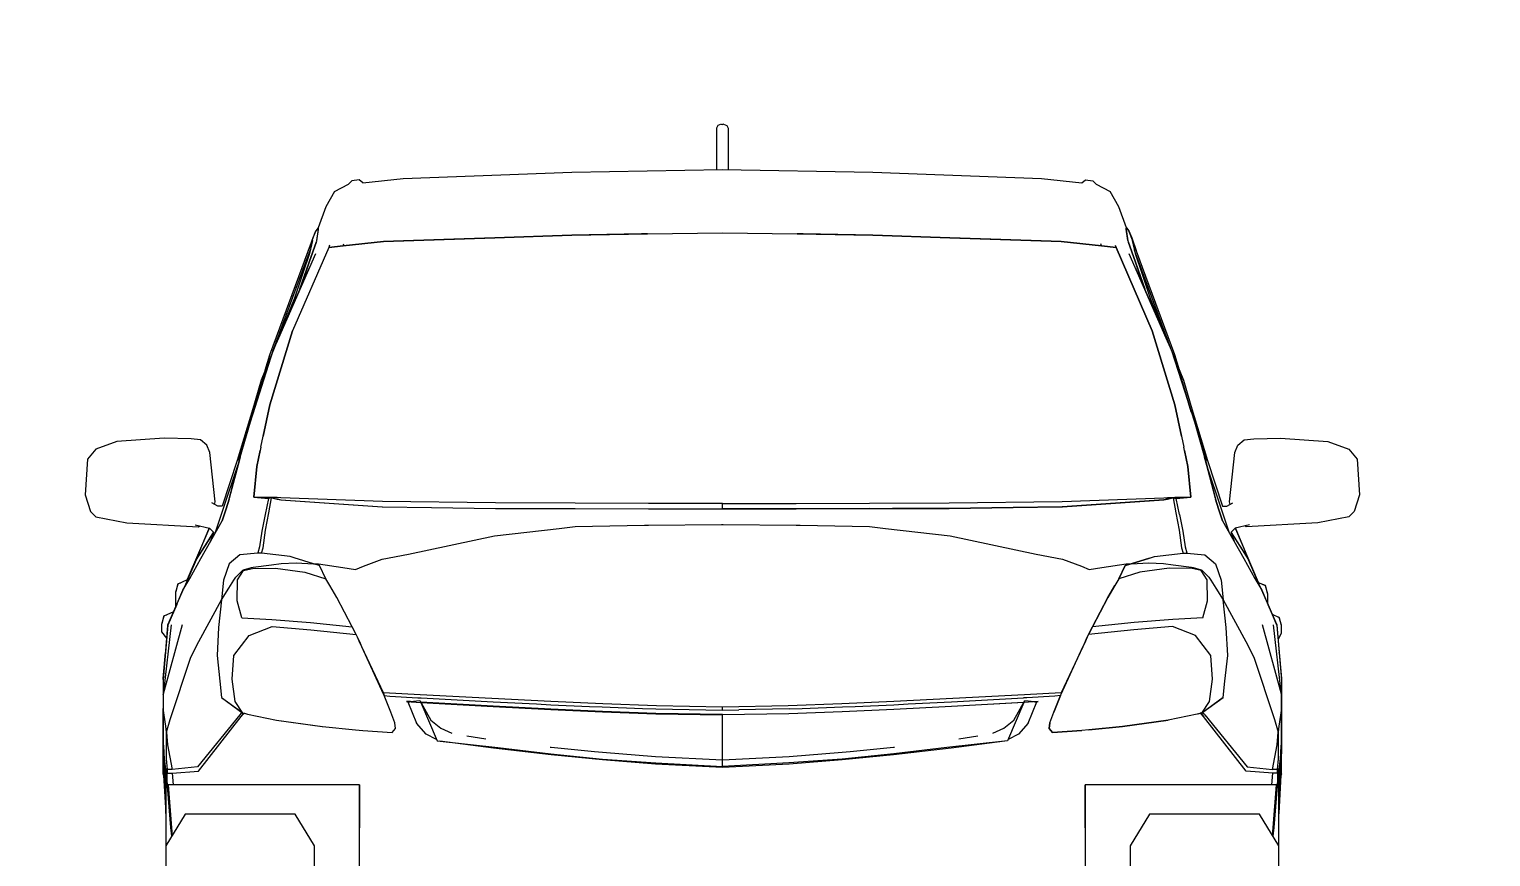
# Model space of a CAD drawing. Header units: millimetres. Extents: x 18162 to 7085488, y 72188 to 247925.
# Drawn here: x 4245025 to 4247286, y 100470 to 101750 of the extents above; entities that cross this region are included whole.
import ezdxf

# ---------------------------------------------------------------- set-up
doc = ezdxf.new("R2010")
doc.units = ezdxf.units.MM
doc.header["$MEASUREMENT"] = 0
doc.layers.add('Interior - Furniture', color=7, linetype='Continuous')
doc.styles.add('GENERATED_STYLE_3', font='', dxfattribs={"width": 0.8})
doc.styles.get('GENERATED_STYLE_3').set_extended_font_data('ISOCPEUR MON')
doc.dimstyles.new('GENERATED_STYLE__12', dxfattribs={"dimtxt": 330.000007, "dimasz": 171, "dimexe": 0.18, "dimexo": 150, "dimgap": 0, "dimtad": 1, "dimdec": 0, "dimzin": 0, "dimdsep": 46, "dimtxsty": 'GENERATED_STYLE_3', "dimblk": 'ARROWHEAD_2', "dimblk1": 'ARROWHEAD_2', "dimblk2": 'ARROWHEAD_2', "dimcen": 0.09, "dimclrd": 13, "dimclre": 13, "dimclrt": 13, "dimadec": 0, "dimazin": 0, "dimtfac": 1, "dimtdec": 4, "dimtmove": 0, "dimatfit": 3, "dimfxl": 1, "dimtolj": 1, "dimtzin": 0, "dimarcsym": 0})

# ---------------------------------------------------------------- blocks, each defined once
blk = doc.blocks.new('*D1582', base_point=(4294986.6, 104752.7))
at = {"color": 12, "linetype": 'Continuous', "lineweight": 35}
for p, q in [((4242680.2, 104817.7), (4242905.2, 104687.8)), ((4242680.2, 100067.7), (4242905.2, 99937.8))]:
    blk.add_line(p, q, dxfattribs=at)
at = {"color": 13, "linetype": 'Continuous', "lineweight": 13}
for p, q in [((4244092.8, 104752.7), (4242623.9, 104752.7)), ((4242792.7, 100002.7), (4242792.7, 104752.7)), ((4242961.4, 100002.7), (4242623.9, 100002.7)), ((4242792.7, 99892.7), (4242792.7, 100002.7))]:
    blk.add_line(p, q, dxfattribs=at)
at = {"color": 13, "lineweight": 13, "char_height": 330, "attachment_point": 7, "rotation": 90, "style": 'GENERATED_STYLE_3'}
for s, insert in [('\\A1;{\\pql;\\fISOCPEUR MON|b0|i0|c0|p0;\\W0.800000;600}', (4242822.5, 104134.4)), ('\\A1;{\\pql;\\fISOCPEUR MON|b0|i0|c0|p0;\\W0.800000;4,750}', (4242888.3, 101672.9))]:
    blk.add_mtext(s, dxfattribs=dict(at, insert=insert))
blk = doc.blocks.new('ARROWHEAD_2')
at = {"color": 0, "linetype": 'Continuous', "lineweight": 0}
for p, q in [((-0.378, -0.655), (0.378, 0.655)), ((0, 0), (-1, 0))]:
    blk.add_line(p, q, dxfattribs=at)
blk = doc.blocks.new('*D1584', base_point=(4294986.6, 104752.7))
at = {"color": 12, "linetype": 'Continuous', "lineweight": 35}
for p, q in [((4241780.2, 105417.7), (4242005.2, 105287.8)), ((4241780.2, 100067.7), (4242005.2, 99937.8))]:
    blk.add_line(p, q, dxfattribs=at)
at = {"color": 13, "linetype": 'Continuous', "lineweight": 13}
for p, q in [((4241892.7, 100002.7), (4241892.7, 105352.7)), ((4242863.1, 100002.7), (4241723.9, 100002.7)), ((4241892.7, 99892.7), (4241892.7, 100002.7))]:
    blk.add_line(p, q, dxfattribs=at)
at = {"color": 13, "lineweight": 13, "insert": (4241988.3, 102262.7), "char_height": 330, "attachment_point": 7, "rotation": 90, "style": 'GENERATED_STYLE_3'}
blk.add_mtext('\\A1;{\\pql;\\fISOCPEUR MON|b0|i0|c0|p0;\\W0.800000;5,350}', dxfattribs=at)

msp = doc.modelspace()

# ---------------------------------------------------------------- linework, layer by layer
at = {"layer": 'Interior - Furniture', "color": 7, "linetype": 'Continuous', "lineweight": 13}
for p, q in [((4246090.2, 101600.7), (4246088.1, 101596.6)), ((4246088.1, 101596.6), (4246088.1, 101532.6)), ((4246092.6, 101602), (4246090.2, 101600.7)), ((4246095.4, 101602.8), (4246092.6, 101602)), ((4246095.4, 101602.8), (4246097, 101602.3)), ((4246098.6, 101602.8), (4246097, 101602.3)), ((4246098.6, 101602.8), (4246101.4, 101602)), ((4246101.4, 101602), (4246103.8, 101600.7)), ((4246103.8, 101600.7), (4246105.9, 101596.6)), ((4246105.9, 101596.6), (4246105.9, 101532.6)), ((4245523.6, 101515.3), (4245518.4, 101510)), ((4245535.2, 101516.7), (4245523.6, 101515.3)), ((4245540.9, 101512.4), (4245535.2, 101516.7)), ((4245540.8, 101512.4), (4245603.4, 101518.9)), ((4245603.4, 101518.9), (4245864.1, 101528.9)), ((4245864.1, 101528.9), (4246097, 101532.7)), ((4246097, 101532.7), (4246329.9, 101528.9)), ((4246329.9, 101528.9), (4246590.6, 101518.9)), ((4246590.6, 101518.9), (4246653.2, 101512.4)), ((4246653.1, 101512.4), (4246658.8, 101516.7)), ((4246658.8, 101516.7), (4246670.4, 101515.3)), ((4246670.4, 101515.3), (4246675.6, 101510)), ((4245496.8, 101498.6), (4245483.6, 101475.3)), ((4245496.8, 101498.6), (4245518.5, 101510.1)), ((4246675.5, 101510.1), (4246697.2, 101498.6)), ((4246710.4, 101475.3), (4246697.2, 101498.6)), ((4245483.6, 101475.3), (4245471.9, 101442.7)), ((4246722.1, 101442.7), (4246710.4, 101475.3)), ((4245463.6, 101427), (4245456.7, 101407.7)), ((4245462.8, 101423.2), (4245458.3, 101402.9)), ((4245461.4, 101420.4), (4245462.5, 101423.4)), ((4245462.5, 101423.4), (4245467.9, 101437.9)), ((4245467.8, 101437.7), (4245463.6, 101427)), ((4245463.6, 101427), (4245463.6, 101426.2)), ((4245467.9, 101438), (4245467.8, 101437.7)), ((4245471.9, 101442.5), (4245467.9, 101438)), ((4245467.9, 101437.9), (4245472, 101442.2)), ((4245467.9, 101438), (4245467.9, 101437.9)), ((4245471.9, 101440.1), (4245469.2, 101422.5)), ((4245469.2, 101421.9), (4245469.3, 101422.2)), ((4245469.4, 101422.8), (4245472.2, 101440.6)), ((4245471.9, 101442.1), (4245471.9, 101442.7)), ((4245472.2, 101440.8), (4245472, 101442.2)), ((4245572.7, 101421.3), (4245744.9, 101427.3)), ((4245681.4, 101425.1), (4245572.7, 101421.3)), ((4245744.9, 101427.2), (4245681.4, 101425.1)), ((4245744.9, 101427.3), (4245864.1, 101431.4)), ((4245864.1, 101431.3), (4245744.9, 101427.2)), ((4245864.1, 101431.4), (4245981.2, 101433.2)), ((4245972, 101433.1), (4245864.1, 101431.3)), ((4245981.2, 101433.2), (4245972, 101433.1)), ((4245981.2, 101433.2), (4246097, 101435.1)), ((4246097, 101435.1), (4246212.8, 101433.2)), ((4246097, 101435.1), (4246097, 101435.1)), ((4246212.8, 101433.2), (4246329.9, 101431.4)), ((4246222, 101433.1), (4246212.8, 101433.2)), ((4246329.9, 101431.3), (4246222, 101433.1)), ((4246329.9, 101431.4), (4246449.1, 101427.3)), ((4246449.1, 101427.2), (4246329.9, 101431.3)), ((4246449.1, 101427.3), (4246621.3, 101421.3)), ((4246512.6, 101425.1), (4246449.2, 101427.2)), ((4246621.3, 101421.3), (4246512.6, 101425.1)), ((4246724.6, 101422.8), (4246721.8, 101440.6)), ((4246721.9, 101440.8), (4246722, 101442.2)), ((4246726.1, 101437.9), (4246722, 101442.2)), ((4246722.1, 101442.7), (4246722.1, 101442.1)), ((4246722.1, 101442.5), (4246726.1, 101438)), ((4246724.9, 101422.5), (4246722.1, 101440.1)), ((4246724.8, 101421.9), (4246724.7, 101422.2)), ((4246726.1, 101438), (4246726.1, 101437.9)), ((4246726.1, 101438), (4246726.2, 101437.7)), ((4246731.5, 101423.4), (4246726.1, 101437.9)), ((4246726.2, 101437.7), (4246730.4, 101427)), ((4246730.4, 101427), (4246737.3, 101407.7)), ((4246730.4, 101427), (4246730.5, 101426.2)), ((4246731.2, 101423.2), (4246735.7, 101402.9)), ((4246732.6, 101420.4), (4246731.5, 101423.4)), ((4245410.6, 101272.6), (4245467.8, 101403)), ((4245487.9, 101412.4), (4245431.9, 101283.5)), ((4245458.3, 101402.9), (4245447.9, 101372.5)), ((4245451.2, 101392.7), (4245461.4, 101420.4)), ((4245452.1, 101395.1), (4245461.4, 101420.4)), ((4245453.3, 101391.2), (4245459.3, 101407.4)), ((4245469, 101421.5), (4245457.5, 101389.5)), ((4245457.5, 101389.5), (4245469, 101421.5)), ((4245489.1, 101415.7), (4245487.9, 101412.3)), ((4245487.9, 101412.3), (4245510.5, 101414.8)), ((4245510.4, 101414.8), (4245487.9, 101412.4)), ((4245487.9, 101412.4), (4245510.5, 101414.7)), ((4245572.7, 101421.3), (4245510.4, 101414.8)), ((4245510.5, 101414.7), (4245572.7, 101421.3)), ((4245510.5, 101414.8), (4245511.6, 101418)), ((4246621.3, 101421.3), (4246683.6, 101414.7)), ((4246683.6, 101414.8), (4246621.3, 101421.3)), ((4246683.5, 101414.8), (4246682.4, 101418)), ((4246706.1, 101412.3), (4246683.5, 101414.8)), ((4246706.1, 101412.4), (4246683.6, 101414.8)), ((4246683.6, 101414.7), (4246706.1, 101412.4)), ((4246704.9, 101415.7), (4246706.1, 101412.3)), ((4246706.1, 101412.4), (4246762.1, 101283.5)), ((4246762.1, 101283.5), (4246706.1, 101412.4)), ((4246736.5, 101389.5), (4246725, 101421.5)), ((4246725, 101421.5), (4246736.5, 101389.5)), ((4246726.2, 101403), (4246783.4, 101272.6)), ((4246741.9, 101395.1), (4246732.6, 101420.4)), ((4246742.8, 101392.7), (4246732.6, 101420.4)), ((4246740.7, 101391.2), (4246734.7, 101407.4)), ((4246735.7, 101402.9), (4246746.1, 101372.5)), ((4245396.8, 101246), (4245452.1, 101395.1)), ((4245401.6, 101251.9), (4245453.3, 101391.2)), ((4245411.2, 101273.9), (4245457.5, 101380.2)), ((4245443.5, 101348.1), (4245457.5, 101389.3)), ((4245457.5, 101389.3), (4245443.6, 101348.6)), ((4246750.4, 101348.6), (4246736.5, 101389.3)), ((4246736.5, 101389.3), (4246750.5, 101348.1)), ((4246736.5, 101380.2), (4246782.7, 101274.2)), ((4246792.4, 101251.9), (4246740.7, 101391.2)), ((4246797.2, 101246), (4246741.9, 101395.1)), ((4245447.9, 101372.5), (4245434.9, 101334)), ((4246746.1, 101372.5), (4246759.1, 101334)), ((4245434.9, 101334), (4245383.4, 101206.8)), ((4245443.6, 101348.6), (4245443.1, 101347.1)), ((4245443.3, 101347.5), (4245443.5, 101348.1)), ((4246750.9, 101347.1), (4246750.4, 101348.6)), ((4246750.5, 101348.1), (4246750.7, 101347.5)), ((4246759.1, 101334), (4246810.6, 101206.8)), ((4245397.1, 101168.8), (4245431.9, 101283.5)), ((4245431.9, 101283.5), (4245397.1, 101168.8)), ((4245402, 101252.8), (4245410.6, 101272.6)), ((4245431.9, 101283.5), (4245431.9, 101283.5)), ((4246762.1, 101283.5), (4246796.9, 101168.8)), ((4246796.9, 101168.8), (4246762.1, 101283.5)), ((4246783.4, 101272.6), (4246792, 101252.8)), ((4245366.7, 101142.7), (4245402, 101252.8)), ((4245386.5, 101208.3), (4245402, 101252.8)), ((4245389.5, 101221.9), (4245396.8, 101246)), ((4245389.6, 101222.3), (4245396.8, 101246)), ((4246792, 101252.8), (4246827.3, 101142.7)), ((4246792, 101252.8), (4246807.5, 101208.3)), ((4246804.5, 101221.9), (4246797.2, 101246)), ((4246804.4, 101222.3), (4246797.2, 101246)), ((4245383.4, 101206.8), (4245347.2, 101082.8)), ((4245371.1, 101156.5), (4245386.5, 101208.3)), ((4245386.5, 101208.3), (4245371.6, 101157.9)), ((4246822.4, 101157.9), (4246807.5, 101208.3)), ((4246807.5, 101208.3), (4246822.9, 101156.5)), ((4246810.6, 101206.8), (4246846.8, 101082.8)), ((4245372, 101167.9), (4245346.2, 101082.8)), ((4245386.5, 101120.5), (4245397.1, 101168.8)), ((4245397.1, 101168.8), (4245386.5, 101120.5)), ((4245396.7, 101167.1), (4245396.7, 101167.2)), ((4246796.9, 101168.8), (4246807.5, 101120.5)), ((4246807.5, 101120.5), (4246796.9, 101168.8)), ((4246797.3, 101167.2), (4246797.3, 101167.1)), ((4246822, 101167.9), (4246847.8, 101082.8)), ((4245350.9, 101088), (4245366.7, 101142.7)), ((4246827.3, 101142.7), (4246843.1, 101088)), ((4245159.9, 101111.9), (4245127.9, 101100.4)), ((4245233.6, 101117.2), (4245159.9, 101111.9)), ((4245274.9, 101116.3), (4245233.6, 101117.2)), ((4245289.6, 101114.7), (4245274.9, 101116.3)), ((4245299.3, 101106.6), (4245289.6, 101114.7)), ((4245304, 101095.1), (4245299.3, 101106.6)), ((4245382.7, 101103.1), (4245386.5, 101120.5)), ((4246807.5, 101120.5), (4246811.3, 101103.1)), ((4246890, 101095.1), (4246894.7, 101106.6)), ((4246894.7, 101106.6), (4246904.4, 101114.7)), ((4246904.4, 101114.7), (4246919.2, 101116.3)), ((4246919.2, 101116.3), (4246960.4, 101117.2)), ((4246960.4, 101117.2), (4247034.1, 101111.9)), ((4247034.1, 101111.9), (4247066.1, 101100.4)), ((4245114.6, 101084.8), (4245111.3, 101029.5)), ((4245127.9, 101100.4), (4245114.6, 101084.8)), ((4245312.3, 101018.6), (4245304, 101095.1)), ((4245334, 101023.2), (4245349.8, 101083.8)), ((4245349.8, 101083.8), (4245334.2, 101023.9)), ((4245350.9, 101088), (4245338, 101041.7)), ((4245349.8, 101083.8), (4245350.9, 101088)), ((4245351, 101088.3), (4245350.9, 101088)), ((4245350.9, 101088), (4245350.9, 101088)), ((4245377, 101073.6), (4245381.8, 101098.4)), ((4245381.8, 101098.4), (4245377, 101073.6)), ((4245382.7, 101103.1), (4245381.8, 101098.4)), ((4246812.2, 101098.4), (4246811.3, 101103.1)), ((4246812.2, 101098.4), (4246817, 101073.6)), ((4246817, 101073.6), (4246812.2, 101098.4)), ((4246843.1, 101088), (4246843, 101088.5)), ((4246856, 101041.7), (4246843.1, 101088)), ((4246843.1, 101088), (4246843.1, 101088)), ((4246843.1, 101088), (4246845.4, 101079.3)), ((4246881.7, 101018.6), (4246890, 101095.1)), ((4247066.1, 101100.4), (4247079.4, 101084.8)), ((4247079.4, 101084.8), (4247082.7, 101029.5)), ((4245346.2, 101082.8), (4245323.1, 101012.1)), ((4245323.9, 101006.1), (4245347.7, 101076.6)), ((4245372.3, 101025.9), (4245377, 101073.6)), ((4245377, 101073.6), (4245372.3, 101025.9)), ((4246817, 101073.6), (4246821.7, 101025.9)), ((4246821.7, 101025.9), (4246817, 101073.6)), ((4246859.8, 101023.9), (4246845.4, 101079.3)), ((4246845.4, 101079.3), (4246860, 101023.2)), ((4246870.1, 101006.1), (4246846.3, 101076.6)), ((4246847.8, 101082.8), (4246870.9, 101012.1)), ((4245111.3, 101029.5), (4245119.2, 101004)), ((4245316.6, 101011.8), (4245307.3, 101017.4)), ((4245311.5, 101014.8), (4245312.3, 101018.6)), ((4245333.9, 101022.8), (4245329.1, 101007.7)), ((4245329.1, 101007.7), (4245333.9, 101022.8)), ((4245333.9, 101022.8), (4245334, 101023.2)), ((4245334, 101023), (4245333.9, 101022.8)), ((4245396.7, 101025.7), (4245372.3, 101025.9)), ((4245372.3, 101025.9), (4245396.7, 101025.2)), ((4245372.3, 101025.9), (4245394.6, 101023.7)), ((4245394.6, 101023.7), (4245389.8, 100999.4)), ((4245399.4, 101024.8), (4245394.6, 101023.7)), ((4245395.2, 101001.6), (4245399.4, 101024.8)), ((4245401.8, 101025.6), (4245396.7, 101025.7)), ((4245396.7, 101025.2), (4245401.8, 101024.5)), ((4245399.4, 101024.8), (4245401.8, 101024.2)), ((4245408.2, 101025.2), (4245401.8, 101025.6)), ((4245401.8, 101024.5), (4245408.2, 101023.3)), ((4245401.8, 101024.2), (4245408.2, 101022.9)), ((4245414, 101024.9), (4245408.2, 101025.2)), ((4245408.2, 101023.3), (4245414, 101022)), ((4245408.2, 101022.9), (4245414, 101022)), ((4245571.1, 101019.2), (4245414, 101024.9)), ((4245414, 101022), (4245571.1, 101010.9)), ((4245414, 101022), (4245570.5, 101010.9)), ((4245746.1, 101017), (4245571.1, 101019.2)), ((4245869.4, 101016.6), (4245746.1, 101017)), ((4245982.9, 101016.4), (4245869.4, 101016.6)), ((4246097, 101016.4), (4245982.9, 101016.4)), ((4246097, 101008), (4246097, 101016.4)), ((4246097, 101016.4), (4246211.2, 101016.4)), ((4246211.2, 101016.4), (4246324.6, 101016.6)), ((4246324.6, 101016.6), (4246447.9, 101017)), ((4246447.9, 101017), (4246622.9, 101019.2)), ((4246622.9, 101019.2), (4246780, 101024.9)), ((4246780, 101022), (4246622.9, 101010.9)), ((4246623.5, 101010.9), (4246780, 101022)), ((4246780, 101024.9), (4246785.8, 101025.2)), ((4246785.8, 101023.3), (4246780, 101022)), ((4246780, 101022), (4246785.8, 101022.9)), ((4246785.8, 101025.2), (4246792.3, 101025.6)), ((4246792.3, 101024.5), (4246785.8, 101023.3)), ((4246785.8, 101022.9), (4246792.2, 101024.2)), ((4246792.2, 101024.2), (4246794.6, 101024.8)), ((4246792.3, 101025.6), (4246797.3, 101025.7)), ((4246797.3, 101025.2), (4246792.3, 101024.5)), ((4246794.6, 101024.8), (4246798.8, 101001.6)), ((4246794.6, 101024.8), (4246799.4, 101023.7)), ((4246797.3, 101025.7), (4246821.7, 101025.9)), ((4246821.7, 101025.9), (4246797.3, 101025.2)), ((4246799.4, 101023.7), (4246821.7, 101025.9)), ((4246804.2, 100999.4), (4246799.4, 101023.7)), ((4246860, 101023.2), (4246860.1, 101022.8)), ((4246860.1, 101022.8), (4246860.1, 101023)), ((4246864.9, 101007.7), (4246860.1, 101022.8)), ((4246860.1, 101022.8), (4246864.9, 101007.7)), ((4246877.5, 101011.8), (4246886.7, 101017.4)), ((4246882.5, 101014.8), (4246881.7, 101018.6)), ((4247082.7, 101029.5), (4247074.8, 101004)), ((4245119.2, 101004), (4245127.9, 100995.6)), ((4245127.9, 100995.6), (4245175.4, 100986.5)), ((4245312.5, 100970.3), (4245323.9, 101006.1)), ((4245323.2, 101012.1), (4245316.6, 101011.8)), ((4245329.1, 101007.7), (4245323.3, 100989.3)), ((4245323.3, 100989.3), (4245329.1, 101007.7)), ((4245389.8, 100999.4), (4245384.7, 100973.5)), ((4245390.2, 100974.9), (4245395.2, 101001.6)), ((4245570.5, 101010.9), (4245571.1, 101010.9)), ((4245571.1, 101010.9), (4245647.2, 101009.9)), ((4245571.1, 101010.9), (4245647.2, 101009.9)), ((4245647.2, 101009.9), (4245746.1, 101008.6)), ((4245647.2, 101009.9), (4245746.1, 101008.6)), ((4245746.1, 101008.6), (4245833.9, 101008.3)), ((4245746.1, 101008.6), (4245833.9, 101008.3)), ((4245833.9, 101008.3), (4245869.4, 101008.2)), ((4245869.4, 101008.2), (4245982.9, 101008)), ((4245869.4, 101008.2), (4245982.9, 101008)), ((4245982.9, 101008), (4246097, 101008)), ((4245982.9, 101008), (4246097, 101008)), ((4246211.2, 101008), (4246097, 101008)), ((4246097, 101008), (4246211.2, 101008)), ((4246324.6, 101008.2), (4246211.2, 101008)), ((4246211.2, 101008), (4246324.6, 101008.2)), ((4246324.6, 101008.2), (4246360.1, 101008.3)), ((4246447.9, 101008.6), (4246360.1, 101008.3)), ((4246360.1, 101008.3), (4246447.9, 101008.6)), ((4246546.8, 101009.9), (4246447.9, 101008.6)), ((4246447.9, 101008.6), (4246546.8, 101009.9)), ((4246622.9, 101010.9), (4246546.8, 101009.9)), ((4246546.8, 101009.9), (4246622.9, 101010.9)), ((4246622.9, 101010.9), (4246623.5, 101010.9)), ((4246798.8, 101001.6), (4246803.8, 100974.9)), ((4246804.2, 100999.4), (4246809.3, 100973.5)), ((4246870.7, 100989.3), (4246864.9, 101007.7)), ((4246864.9, 101007.7), (4246870.7, 100989.3)), ((4246881.5, 100970.3), (4246870.1, 101006.1)), ((4246870.8, 101012.1), (4246877.5, 101011.8)), ((4247066.1, 100995.6), (4247018.6, 100986.5)), ((4247074.8, 101004), (4247066.1, 100995.6)), ((4245175.4, 100986.5), (4245286.5, 100980.2)), ((4245302.7, 100976.3), (4245269.2, 100898.5)), ((4245281.1, 100983), (4245303.5, 100978.1)), ((4245282.8, 100929.2), (4245309.8, 100971.4)), ((4245282.9, 100929.4), (4245302.7, 100976.3)), ((4245309.8, 100971.4), (4245282.9, 100929.4)), ((4245286.5, 100980.2), (4245288.5, 100981.4)), ((4245290.2, 100931.1), (4245323.3, 100989.3)), ((4245302.7, 100976.3), (4245303.6, 100978)), ((4245303.5, 100978.1), (4245310, 100971.2)), ((4245309.8, 100971.4), (4245308.2, 100966.5)), ((4245324, 100991.7), (4245324.1, 100992)), ((4245384.7, 100973.5), (4245381, 100949.3)), ((4245386.4, 100947.5), (4245390.2, 100974.9)), ((4246803.8, 100974.9), (4246807.6, 100947.5)), ((4246809.3, 100973.5), (4246813, 100949.3)), ((4246870, 100991.7), (4246869.9, 100992)), ((4246870.7, 100989.3), (4246903.8, 100931.1)), ((4246890.5, 100978.1), (4246884, 100971.2)), ((4246884.2, 100971.4), (4246885.8, 100966.5)), ((4246884.2, 100971.4), (4246911.3, 100929.2)), ((4246884.2, 100971.4), (4246911.1, 100929.4)), ((4246890.4, 100978), (4246891.3, 100976.3)), ((4246912.9, 100983), (4246890.5, 100978.1)), ((4246891.3, 100976.3), (4246911.1, 100929.4)), ((4246926.7, 100894.1), (4246891.3, 100976.3)), ((4246907.5, 100980.2), (4246905.5, 100981.4)), ((4247018.6, 100986.5), (4246907.5, 100980.2)), ((4245308.3, 100966.6), (4245304.7, 100956.5)), ((4245381, 100949.3), (4245378.5, 100940)), ((4245383.9, 100939.1), (4245386.4, 100947.5)), ((4246807.6, 100947.5), (4246810.1, 100939.1)), ((4246813, 100949.3), (4246815.5, 100940)), ((4246885.7, 100966.6), (4246889.3, 100956.5)), ((4245282.7, 100929.2), (4245264.6, 100887.4)), ((4245273.3, 100900.4), (4245290.2, 100931.1)), ((4245282.7, 100929.2), (4245282.8, 100929.2)), ((4245282.8, 100929.2), (4245282.9, 100929.4)), ((4245350.6, 100936.7), (4245333.8, 100923)), ((4245378.3, 100939.2), (4245350.6, 100936.7)), ((4245350.6, 100936.7), (4245350.6, 100936.7)), ((4245378.5, 100940), (4245378.3, 100939.2)), ((4245381.1, 100939.5), (4245378.3, 100939.2)), ((4245378.5, 100940), (4245378.5, 100940)), ((4245383.9, 100939.2), (4245381.1, 100939.5)), ((4245428.1, 100934.1), (4245383.9, 100939.2)), ((4245434.7, 100932.1), (4245428.1, 100934.1)), ((4245428.1, 100934.1), (4245428.1, 100934.1)), ((4245464.6, 100923), (4245434.7, 100932.1)), ((4245464.6, 100923), (4245434.7, 100932.1)), ((4246757.9, 100931.7), (4246729.4, 100923)), ((4246729.5, 100923), (4246757.9, 100931.7)), ((4246757.9, 100931.7), (4246765.9, 100934.1)), ((4246765.9, 100934.1), (4246810.1, 100939.2)), ((4246765.9, 100934.1), (4246765.9, 100934.1)), ((4246810.1, 100939.2), (4246812.9, 100939.5)), ((4246812.9, 100939.5), (4246815.7, 100939.2)), ((4246815.7, 100939.2), (4246815.5, 100940)), ((4246815.5, 100940), (4246815.5, 100940)), ((4246815.7, 100939.2), (4246843.4, 100936.7)), ((4246843.4, 100936.7), (4246860.2, 100923)), ((4246843.4, 100936.7), (4246843.4, 100936.7)), ((4246903.8, 100931.1), (4246920.8, 100900.4)), ((4246911.3, 100929.2), (4246911.1, 100929.4)), ((4246929.4, 100887.4), (4246911.3, 100929.2)), ((4245333.8, 100923), (4245325.3, 100897.8)), ((4245346.9, 100897.9), (4245356.2, 100912.5)), ((4245356.2, 100912.5), (4245370, 100915.5)), ((4245370, 100915.5), (4245405.6, 100915.9)), ((4245405.6, 100915.9), (4245451, 100910.1)), ((4245451, 100910.1), (4245483.6, 100899.9)), ((4245473.9, 100920.2), (4245464.6, 100923)), ((4245473.7, 100920.3), (4245464.6, 100923)), ((4245473.7, 100920.1), (4245473.7, 100920.3)), ((4245483.6, 100899.9), (4245473.7, 100920.1)), ((4245483.6, 100899.9), (4245473.9, 100920.2)), ((4246710.4, 100899.9), (4246720.1, 100920.2)), ((4246720.3, 100920.1), (4246710.4, 100899.9)), ((4246743, 100910.1), (4246710.4, 100899.9)), ((4246720.1, 100920.2), (4246729.5, 100923)), ((4246729.4, 100923), (4246720.3, 100920.3)), ((4246720.3, 100920.3), (4246720.3, 100920.1)), ((4246788.4, 100915.9), (4246743, 100910.1)), ((4246824, 100915.5), (4246788.4, 100915.9)), ((4246837.8, 100912.5), (4246824, 100915.5)), ((4246847.1, 100897.9), (4246837.8, 100912.5)), ((4246860.2, 100923), (4246868.7, 100897.8)), ((4245239.1, 100828.4), (4245264.6, 100887.4)), ((4245239.1, 100827.3), (4245262.3, 100882.1)), ((4245251.4, 100878.9), (4245254.9, 100891.7)), ((4245251.4, 100878.9), (4245251.6, 100880)), ((4245251.6, 100880), (4245251.7, 100880.4)), ((4245251.6, 100880), (4245251.6, 100880)), ((4245251.7, 100880.4), (4245254.9, 100892.4)), ((4245254.9, 100891.7), (4245269.4, 100898.6)), ((4245254.9, 100892.4), (4245259, 100893.7)), ((4245262.3, 100882.1), (4245273.3, 100900.4)), ((4245264.6, 100887.4), (4245263.3, 100883.7)), ((4245273.3, 100900.4), (4245273.3, 100900.4)), ((4245325.3, 100897.8), (4245321.9, 100867.2)), ((4245346.1, 100865.5), (4245346.9, 100897.9)), ((4245346.9, 100897.9), (4245346.9, 100897.9)), ((4245483.6, 100899.9), (4245483.6, 100899.9)), ((4245483.6, 100899.9), (4245483.6, 100899.9)), ((4245489.7, 100889.5), (4245483.6, 100899.9)), ((4245500.7, 100870.7), (4245489.7, 100889.5)), ((4245500.7, 100870.7), (4245489.7, 100889.5)), ((4246693.3, 100870.7), (4246704.3, 100889.5)), ((4246704.3, 100889.5), (4246693.3, 100870.7)), ((4246710.4, 100899.9), (4246704.3, 100889.5)), ((4246710.4, 100899.9), (4246710.4, 100899.9)), ((4246710.4, 100899.9), (4246710.4, 100899.9)), ((4246847.1, 100897.9), (4246847.1, 100897.9)), ((4246847.9, 100865.5), (4246847.1, 100897.9)), ((4246868.7, 100897.8), (4246872.1, 100867.2)), ((4246920.8, 100900.4), (4246931.7, 100882.1)), ((4246926.5, 100894.2), (4246936.9, 100889.3)), ((4246930.7, 100883.7), (4246929.4, 100887.4)), ((4246929.4, 100887.4), (4246954.9, 100828.4)), ((4246931.7, 100882.1), (4246931.7, 100882.1)), ((4246931.7, 100882.1), (4246954.9, 100827.3)), ((4246932.7, 100891.3), (4246936.8, 100890)), ((4246936.8, 100890), (4246940, 100878)), ((4246936.9, 100889.3), (4246940.3, 100876.5)), ((4245252.8, 100859.7), (4245238.9, 100827.8)), ((4245251.6, 100857.6), (4245247.9, 100849.1)), ((4245251.4, 100867), (4245251.4, 100878.9)), ((4245251.4, 100866.9), (4245251.4, 100867)), ((4245251.6, 100857.2), (4245251.4, 100866.9)), ((4245321.9, 100867.2), (4245317.3, 100824.6)), ((4245353.4, 100839.4), (4245346.1, 100865.5)), ((4245524.5, 100825.3), (4245500.7, 100870.7)), ((4245524.5, 100825.3), (4245500.7, 100870.7)), ((4246669.5, 100825.3), (4246693.3, 100870.7)), ((4246693.3, 100870.7), (4246669.5, 100825.3)), ((4246840.6, 100839.4), (4246847.9, 100865.5)), ((4246876.7, 100824.6), (4246872.1, 100867.2)), ((4246940, 100878), (4246940.2, 100877.6)), ((4246940.1, 100877.6), (4246940.2, 100877.6)), ((4246940.2, 100877.6), (4246940.3, 100876.5)), ((4246940.3, 100876.5), (4246940.3, 100864.7)), ((4246940.3, 100864.7), (4246940.3, 100864.5)), ((4246940.3, 100864.5), (4246940.3, 100862.3)), ((4246948, 100844.7), (4246940.3, 100862.6)), ((4246941.2, 100859.7), (4246955.1, 100827.8)), ((4245230, 100829.4), (4245233.4, 100842.3)), ((4245230.2, 100830.9), (4245233.5, 100843)), ((4245233.4, 100842.3), (4245248.1, 100849.2)), ((4245233.5, 100843), (4245237.6, 100844.2)), ((4245353.4, 100839.4), (4245400, 100836.7)), ((4245400, 100836.7), (4245459.6, 100832)), ((4246794, 100836.7), (4246734.4, 100832)), ((4246840.6, 100839.4), (4246794, 100836.7)), ((4246947.8, 100844.8), (4246958.3, 100839.9)), ((4246954.2, 100841.8), (4246958.2, 100840.6)), ((4246958.2, 100840.6), (4246961.5, 100828.5)), ((4246958.3, 100839.9), (4246961.8, 100827)), ((4245230, 100829.4), (4245230.1, 100830.5)), ((4245230, 100817.6), (4245230, 100829.4)), ((4245230, 100817.5), (4245230, 100817.6)), ((4245237.3, 100807.8), (4245230, 100817.5)), ((4245230.1, 100830.5), (4245230.2, 100830.9)), ((4245230.1, 100830.5), (4245230.1, 100830.5)), ((4245261.2, 100828.4), (4245232, 100721)), ((4245238.9, 100827.8), (4245232, 100744.4)), ((4245232.1, 100743.1), (4245239.1, 100827.3)), ((4245232.9, 100724.2), (4245244.9, 100828.4)), ((4245238.9, 100827.8), (4245239.1, 100828.4)), ((4245317.3, 100824.6), (4245315.2, 100780.8)), ((4245341.2, 100780.9), (4245364.9, 100812)), ((4245364.9, 100812), (4245400.6, 100825.8)), ((4245400.6, 100825.8), (4245460.1, 100821)), ((4245459.6, 100832), (4245524.5, 100825.3)), ((4245460.1, 100821), (4245530.6, 100813.4)), ((4245530.6, 100813.4), (4245524.5, 100825.3)), ((4245530.6, 100813.4), (4245524.5, 100825.3)), ((4245532.4, 100809.4), (4245530.6, 100813.4)), ((4245532.4, 100809.4), (4245530.6, 100813.4)), ((4246661.6, 100809.4), (4246663.4, 100813.4)), ((4246663.4, 100813.4), (4246661.6, 100809.4)), ((4246663.4, 100813.4), (4246669.5, 100825.3)), ((4246669.5, 100825.3), (4246663.4, 100813.4)), ((4246733.9, 100821), (4246663.4, 100813.4)), ((4246734.4, 100832), (4246669.5, 100825.3)), ((4246793.4, 100825.8), (4246733.9, 100821)), ((4246829.1, 100812), (4246793.4, 100825.8)), ((4246852.8, 100780.9), (4246829.1, 100812)), ((4246878.9, 100780.8), (4246876.7, 100824.6)), ((4246962, 100721), (4246932.8, 100828.4)), ((4246949.1, 100828.4), (4246961.1, 100724.2)), ((4246954.9, 100828.4), (4246955.1, 100827.8)), ((4246954.9, 100827.3), (4246962, 100743.1)), ((4246955.1, 100827.8), (4246962, 100743.8)), ((4246961.7, 100815.1), (4246956.8, 100806.5)), ((4246961.5, 100828.5), (4246961.6, 100828.1)), ((4246961.6, 100828.1), (4246961.8, 100827)), ((4246961.6, 100828.1), (4246961.6, 100828.1)), ((4246961.8, 100827), (4246961.7, 100815.2)), ((4246961.7, 100815.2), (4246961.7, 100815.1)), ((4245536.9, 100799.4), (4245532.4, 100809.4)), ((4245536.8, 100799.5), (4245532.4, 100809.4)), ((4245539.2, 100794.4), (4245536.8, 100799.5)), ((4245539.2, 100794.4), (4245536.9, 100799.4)), ((4245572.9, 100721.2), (4245539.2, 100794.4)), ((4245572.5, 100723.2), (4245539.2, 100794.4)), ((4246621.1, 100721.2), (4246654.8, 100794.4)), ((4246654.8, 100794.4), (4246621.5, 100723.2)), ((4246657.2, 100799.5), (4246654.8, 100794.4)), ((4246654.8, 100794.4), (4246657.1, 100799.4)), ((4246657.1, 100799.4), (4246661.6, 100809.4)), ((4246661.6, 100809.4), (4246657.2, 100799.5)), ((4245232, 100745.7), (4245235.5, 100785.8)), ((4245315.2, 100780.8), (4245319.5, 100741.4)), ((4245338.4, 100744.3), (4245341.2, 100780.9)), ((4246855.6, 100744.3), (4246852.8, 100780.9)), ((4246874.5, 100741.4), (4246878.9, 100780.8)), ((4246958.6, 100785.8), (4246958.5, 100786)), ((4246958.6, 100785.8), (4246962, 100745.7)), ((4245232, 100744), (4245232, 100745.7)), ((4245232, 100744.4), (4245232.1, 100745.2)), ((4245232, 100744.4), (4245232, 100743.8)), ((4245232, 100743.8), (4245232, 100686.5)), ((4245232.1, 100745.2), (4245232.1, 100745.2)), ((4245343.2, 100710.1), (4245338.4, 100744.3)), ((4246850.8, 100710.1), (4246855.6, 100744.3)), ((4246961.9, 100745.8), (4246962, 100744)), ((4246961.9, 100745.8), (4246961.9, 100745.8)), ((4246962, 100745.7), (4246962, 100744)), ((4246962, 100744), (4246962, 100743.8)), ((4246962, 100743.8), (4246962, 100686.5)), ((4245232.1, 100721.2), (4245232.1, 100743.1)), ((4245319.5, 100741.4), (4245319.5, 100741.4)), ((4245319.5, 100741.4), (4245319.5, 100741.4)), ((4245319.5, 100741.4), (4245322.3, 100715.9)), ((4245572.5, 100723.2), (4245573.7, 100719)), ((4245629.3, 100720.2), (4245572.5, 100723.2)), ((4245573.7, 100719), (4245572.9, 100721.2)), ((4246621.5, 100723.2), (4246564.7, 100720.2)), ((4246621.5, 100723.2), (4246620.3, 100719)), ((4246620.3, 100719), (4246621.1, 100721.2)), ((4246621.5, 100723.2), (4246621.5, 100723.2)), ((4246871.8, 100715.9), (4246874.5, 100741.4)), ((4246874.6, 100741.4), (4246874.6, 100741.4)), ((4246874.6, 100741.4), (4246874.6, 100741.4)), ((4246962, 100743.1), (4246962, 100721.2)), ((4245232, 100721), (4245232, 100699.2)), ((4245232, 100720.7), (4245232, 100721)), ((4245232, 100711.3), (4245232, 100707.7)), ((4245232, 100707.7), (4245232, 100598)), ((4245232.3, 100643.8), (4245232, 100699.2)), ((4245232, 100662.3), (4245232, 100699.2)), ((4245236.1, 100671.9), (4245232, 100699.2)), ((4245322.3, 100715.9), (4245355.3, 100692)), ((4245322.3, 100715.9), (4245353.6, 100693.2)), ((4245355.3, 100692), (4245343.2, 100710.1)), ((4245583.9, 100693.2), (4245573.7, 100719)), ((4245573.7, 100719), (4245582.3, 100718.1)), ((4245583.9, 100693.2), (4245573.7, 100719)), ((4245582.3, 100718.1), (4245625.8, 100715.8)), ((4245614.7, 100709.7), (4245608.1, 100710.1)), ((4245608.1, 100710.1), (4245630.4, 100708.2)), ((4245610.3, 100709.2), (4245613.7, 100709.6)), ((4245610.3, 100709.2), (4245623.7, 100676.3)), ((4245614, 100709.7), (4245628.9, 100711.5)), ((4245625.8, 100715.8), (4245631, 100715.5)), ((4245628.9, 100711.5), (4245645.9, 100681.2)), ((4245740.3, 100714.5), (4245629.3, 100720.2)), ((4245742.6, 100702.6), (4245630.4, 100708.9)), ((4245630.4, 100708.2), (4245655.6, 100648.9)), ((4245630.8, 100708.1), (4245742.6, 100702.3)), ((4245631, 100715.5), (4245714.5, 100711.1)), ((4245714.5, 100711.1), (4245742.5, 100709.6)), ((4245831.7, 100710), (4245740.3, 100714.5)), ((4245742.5, 100709.6), (4245809.6, 100706.2)), ((4245831.9, 100698.1), (4245742.6, 100702.6)), ((4245742.6, 100702.3), (4245831.9, 100697.7)), ((4245809.6, 100706.2), (4245831.9, 100705)), ((4245911.9, 100706.3), (4245831.7, 100710)), ((4245831.9, 100705), (4245891.5, 100702.3)), ((4245891.5, 100702.3), (4245911.3, 100701.4)), ((4245911.3, 100701.4), (4245973.5, 100699.1)), ((4245995.1, 100703.2), (4245911.9, 100706.3)), ((4245973.5, 100699.1), (4245993.9, 100698.3)), ((4246097, 100701.3), (4245995.1, 100703.2)), ((4246199, 100703.2), (4246097, 100701.3)), ((4246097, 100696.5), (4246097, 100701.3)), ((4246282.1, 100706.3), (4246199, 100703.2)), ((4246200.2, 100698.3), (4246220.5, 100699.1)), ((4246220.5, 100699.1), (4246282.7, 100701.4)), ((4246362.3, 100710), (4246282.1, 100706.3)), ((4246282.7, 100701.4), (4246302.5, 100702.3)), ((4246302.5, 100702.3), (4246362.1, 100705)), ((4246362.1, 100705), (4246384.5, 100706.2)), ((4246362.1, 100698.1), (4246451.4, 100702.6)), ((4246451.4, 100702.3), (4246362.1, 100697.7)), ((4246453.7, 100714.5), (4246362.3, 100710)), ((4246384.5, 100706.2), (4246451.5, 100709.6)), ((4246451.4, 100702.6), (4246563.6, 100708.9)), ((4246563.2, 100708.1), (4246451.4, 100702.3)), ((4246451.5, 100709.6), (4246479.5, 100711.1)), ((4246564.7, 100720.2), (4246453.7, 100714.5)), ((4246479.5, 100711.1), (4246563, 100715.5)), ((4246563.7, 100708.2), (4246538.4, 100648.9)), ((4246548.1, 100681.2), (4246565.1, 100711.5)), ((4246568.2, 100715.8), (4246563, 100715.5)), ((4246585.9, 100710.1), (4246563.7, 100708.2)), ((4246565.1, 100711.5), (4246580, 100709.7)), ((4246611.7, 100718.1), (4246568.2, 100715.8)), ((4246570.3, 100676.3), (4246583.8, 100709.2)), ((4246579.3, 100709.7), (4246585.9, 100710.1)), ((4246580.3, 100709.6), (4246583.8, 100709.2)), ((4246610.1, 100693.2), (4246620.3, 100719)), ((4246620.3, 100719), (4246610.1, 100693.2)), ((4246620.3, 100719), (4246611.7, 100718.1)), ((4246871.8, 100715.9), (4246838.7, 100692)), ((4246838.7, 100692), (4246850.8, 100710.1)), ((4246840.4, 100693.2), (4246871.8, 100715.9)), ((4246962, 100699.2), (4246958, 100671.9)), ((4246962, 100699.2), (4246961.7, 100643.8)), ((4246962, 100721), (4246962, 100720.7)), ((4246962, 100699.2), (4246962, 100721)), ((4246962, 100707.7), (4246962, 100712.6)), ((4246962, 100598), (4246962, 100707.7)), ((4246962, 100699.2), (4246962, 100662.3)), ((4245232, 100686.5), (4245232, 100685.1)), ((4245350.5, 100689.4), (4245285.1, 100608.6)), ((4245286.6, 100601.9), (4245352.6, 100686.7)), ((4245353.6, 100693.2), (4245350.5, 100689.4)), ((4245352.6, 100686.7), (4245355.8, 100690.6)), ((4245352.6, 100686.7), (4245355.8, 100690.5)), ((4245355.8, 100690.5), (4245353.6, 100693.2)), ((4245355.3, 100692), (4245357.5, 100691.6)), ((4245355.8, 100690.6), (4245355.9, 100690.7)), ((4245355.9, 100690.7), (4245357.5, 100691.6)), ((4245357.5, 100691.6), (4245357.5, 100691.6)), ((4245357.5, 100691.6), (4245360.9, 100690.8)), ((4245360.9, 100690.8), (4245362.4, 100690.5)), ((4245362.4, 100690.5), (4245407.3, 100680.8)), ((4245407.3, 100680.8), (4245477.9, 100671.4)), ((4245407.3, 100680.8), (4245478.1, 100671.4)), ((4245407.3, 100680.8), (4245407.3, 100680.8)), ((4245590.3, 100676.8), (4245583.9, 100693.2)), ((4245591.4, 100668.2), (4245590.3, 100676.8)), ((4245591.4, 100668.2), (4245590.4, 100676.8)), ((4245590.4, 100676.8), (4245590.4, 100676.8)), ((4245638.8, 100659.5), (4245623.7, 100676.3)), ((4245645.9, 100681.2), (4245661.3, 100668.8)), ((4245911.4, 100694.2), (4245831.9, 100698.1)), ((4245831.9, 100697.7), (4245911.4, 100693.9)), ((4245993.9, 100691.3), (4245911.4, 100694.2)), ((4245911.4, 100693.9), (4245993.9, 100691)), ((4245993.9, 100698.3), (4246071.7, 100696.9)), ((4246097, 100689.7), (4245993.9, 100691.3)), ((4245993.9, 100691), (4246097, 100689.3)), ((4246071.7, 100696.9), (4246097, 100696.5)), ((4246097, 100696.5), (4246122.3, 100696.9)), ((4246097, 100689.7), (4246200.1, 100691.3)), ((4246200.1, 100691), (4246097, 100689.3)), ((4246097, 100689.3), (4246097, 100689.7)), ((4246097, 100619.8), (4246097, 100689.3)), ((4246200.2, 100698.3), (4246122.3, 100696.9)), ((4246200.1, 100691.3), (4246282.6, 100694.2)), ((4246282.6, 100693.9), (4246200.1, 100691)), ((4246282.6, 100694.2), (4246362.1, 100698.1)), ((4246362.1, 100697.7), (4246282.6, 100693.9)), ((4246532.8, 100668.8), (4246548.1, 100681.2)), ((4246570.3, 100676.3), (4246555.2, 100659.5)), ((4246602.7, 100668.2), (4246603.7, 100676.8)), ((4246603.7, 100676.8), (4246602.7, 100668.2)), ((4246603.7, 100676.8), (4246610.1, 100693.2)), ((4246603.7, 100676.8), (4246603.7, 100676.8)), ((4246716, 100671.4), (4246786.7, 100680.8)), ((4246786.7, 100680.8), (4246716.1, 100671.4)), ((4246831.6, 100690.5), (4246786.7, 100680.8)), ((4246786.7, 100680.8), (4246786.7, 100680.8)), ((4246833.1, 100690.8), (4246831.6, 100690.5)), ((4246833.1, 100690.8), (4246836.5, 100691.6)), ((4246838.7, 100692), (4246836.5, 100691.6)), ((4246836.5, 100691.6), (4246836.5, 100691.6)), ((4246836.5, 100691.6), (4246838.1, 100690.7)), ((4246838.1, 100690.7), (4246838.2, 100690.6)), ((4246838.2, 100690.5), (4246840.4, 100693.2)), ((4246838.2, 100690.6), (4246841.4, 100686.7)), ((4246841.4, 100686.7), (4246838.2, 100690.5)), ((4246843.5, 100689.4), (4246840.4, 100693.2)), ((4246907.4, 100601.9), (4246841.4, 100686.7)), ((4246843.5, 100689.4), (4246908.9, 100608.6)), ((4245232, 100598), (4245232, 100662.3)), ((4245232.3, 100643.8), (4245232, 100662.3)), ((4245232, 100661.5), (4245232.1, 100596.1)), ((4245232, 100661.5), (4245232, 100661.5)), ((4245232.1, 100596), (4245232.1, 100659.2)), ((4245236.8, 100662.7), (4245236.1, 100671.9)), ((4245236.8, 100662.7), (4245238.5, 100643)), ((4245477.9, 100671.4), (4245478.1, 100671.4)), ((4245478.1, 100671.4), (4245529.4, 100666)), ((4245478.1, 100671.4), (4245529.4, 100666)), ((4245529.4, 100666), (4245541, 100664.8)), ((4245541, 100664.8), (4245586.4, 100662.1)), ((4245541, 100664.8), (4245586.3, 100662)), ((4245586.3, 100662), (4245591.4, 100668.2)), ((4245586.4, 100662.1), (4245591.4, 100668.2)), ((4245654.6, 100651.3), (4245638.8, 100659.5)), ((4245661.3, 100668.8), (4245678.4, 100661)), ((4245701.8, 100656.7), (4245731.3, 100652.1)), ((4246462.7, 100652.1), (4246492.2, 100656.7)), ((4246515.7, 100661), (4246532.8, 100668.8)), ((4246555.2, 100659.5), (4246539.4, 100651.3)), ((4246607.7, 100662.1), (4246602.7, 100668.2)), ((4246602.7, 100668.2), (4246607.7, 100662)), ((4246653, 100664.8), (4246607.7, 100662.1)), ((4246607.7, 100662), (4246653, 100664.8)), ((4246664.3, 100666), (4246653, 100664.8)), ((4246716, 100671.4), (4246664.3, 100666)), ((4246664.3, 100666), (4246716, 100671.4)), ((4246716.1, 100671.4), (4246716, 100671.4)), ((4246955.5, 100643), (4246957.2, 100662.7)), ((4246958, 100671.9), (4246957.2, 100662.7)), ((4246962, 100662.3), (4246961.7, 100643.8)), ((4246962, 100661.5), (4246961.9, 100596.1)), ((4246961.9, 100659.2), (4246961.9, 100596)), ((4246962, 100598), (4246962, 100662.3)), ((4245232.1, 100596), (4245232.3, 100643)), ((4245234.1, 100621.6), (4245232.3, 100643.8)), ((4245232.4, 100642.6), (4245232.6, 100627.7)), ((4245232.6, 100627.7), (4245232.6, 100639.9)), ((4245232.9, 100635.7), (4245232.7, 100624.8)), ((4245238.5, 100643), (4245245.6, 100604.8)), ((4245655.6, 100648.9), (4245749.5, 100638.8)), ((4245742.7, 100637.5), (4245660.1, 100648.4)), ((4245832, 100627.3), (4245742.7, 100637.5)), ((4245749.5, 100638.8), (4245831.9, 100629.2)), ((4245830.6, 100639.4), (4245832, 100639.2)), ((4245832, 100639.2), (4245899.1, 100632.8)), ((4245899.1, 100632.8), (4245911.5, 100631.6)), ((4245911.5, 100631.6), (4245993.7, 100625)), ((4246200.3, 100625), (4246282.5, 100631.6)), ((4246282.5, 100631.6), (4246294.9, 100632.8)), ((4246294.9, 100632.8), (4246362, 100639.2)), ((4246362, 100639.2), (4246363.4, 100639.4)), ((4246451.3, 100637.5), (4246362, 100627.3)), ((4246444.5, 100638.8), (4246362.1, 100629.2)), ((4246538.4, 100648.9), (4246444.5, 100638.8)), ((4246533.9, 100648.4), (4246451.3, 100637.5)), ((4246948.4, 100604.8), (4246955.5, 100643)), ((4246961.7, 100643.8), (4246960, 100621.6)), ((4246961.3, 100624.8), (4246961.1, 100635.7)), ((4246961.4, 100627.7), (4246961.6, 100642.6)), ((4246961.4, 100639.9), (4246961.4, 100627.7)), ((4246961.7, 100643), (4246961.9, 100596)), ((4245232.6, 100627.7), (4245235.7, 100537.4)), ((4245236, 100550.7), (4245233.9, 100624)), ((4245236.2, 100604.9), (4245234.1, 100621.6)), ((4245285.1, 100608.6), (4245245.6, 100604.8)), ((4245831.9, 100629.2), (4245911.4, 100620.9)), ((4245911.5, 100619.8), (4245832, 100627.3)), ((4245911.4, 100620.9), (4245993.9, 100614.9)), ((4245993.7, 100613.1), (4245911.5, 100619.8)), ((4245993.7, 100625), (4246097, 100619.8)), ((4246097, 100608), (4245993.7, 100613.1)), ((4245993.9, 100614.9), (4246097, 100609.2)), ((4246097, 100619.8), (4246200.3, 100625)), ((4246097, 100609.2), (4246097, 100619.4)), ((4246200.1, 100614.9), (4246097, 100609.2)), ((4246200.3, 100613.1), (4246097, 100608)), ((4246282.6, 100620.9), (4246200.1, 100614.9)), ((4246282.5, 100619.8), (4246200.3, 100613.1)), ((4246362, 100627.3), (4246282.5, 100619.8)), ((4246362.1, 100629.2), (4246282.6, 100620.9)), ((4246908.9, 100608.6), (4246948.4, 100604.8)), ((4246960, 100621.6), (4246957.9, 100604.9)), ((4246960.2, 100624), (4246958, 100550.7)), ((4246958.3, 100537.4), (4246961.4, 100627.7)), ((4245232.1, 100596.2), (4245232, 100598)), ((4245232.1, 100596.1), (4245232.1, 100595.9)), ((4245232.1, 100596), (4245235.7, 100537.4)), ((4245236, 100606.1), (4245236, 100602.8)), ((4245236, 100602.8), (4245236, 100573.9)), ((4245238.5, 100604.9), (4245236.2, 100604.9)), ((4245236.2, 100604.9), (4245236.5, 100599.2)), ((4245236.5, 100599.2), (4245238.2, 100599.2)), ((4245238.3, 100579), (4245236.5, 100599.2)), ((4245238.2, 100599.2), (4245245.5, 100599.3)), ((4245245.6, 100604.8), (4245238.5, 100604.9)), ((4245245.5, 100599.3), (4245286.6, 100601.9)), ((4245245.5, 100599.3), (4245247.1, 100581.1)), ((4245245.6, 100604.8), (4245245.6, 100604.8)), ((4246948.5, 100599.3), (4246907.4, 100601.9)), ((4246947, 100581.1), (4246948.5, 100599.3)), ((4246955.5, 100604.9), (4246948.4, 100604.8)), ((4246948.4, 100604.8), (4246948.4, 100604.8)), ((4246955.8, 100599.2), (4246948.5, 100599.3)), ((4246955.5, 100604.9), (4246957.9, 100604.9)), ((4246957.5, 100599.2), (4246955.7, 100579)), ((4246955.8, 100599.2), (4246957.5, 100599.2)), ((4246957.9, 100604.9), (4246957.5, 100599.2)), ((4246958, 100602.8), (4246958, 100606.1)), ((4246958, 100573.9), (4246958, 100602.8)), ((4246958.3, 100537.4), (4246961.9, 100596)), ((4246962, 100598), (4246961.9, 100596.2)), ((4246961.9, 100596.1), (4246961.9, 100595.9)), ((4245235.7, 100559.6), (4245234.5, 100571.8)), ((4245235.9, 100553), (4245234.7, 100567)), ((4245236, 100573.9), (4245236, 100527.8)), ((4245243.9, 100514.9), (4245238.3, 100579)), ((4245239.5, 100581.1), (4245244.9, 100514.4)), ((4245535.6, 100581.1), (4245535.6, 100514.4)), ((4246658.4, 100514.4), (4246658.4, 100581.1)), ((4246949.1, 100514.4), (4246954.5, 100581.1)), ((4246955.7, 100579), (4246950.1, 100514.9)), ((4246958, 100527.8), (4246958, 100573.9)), ((4246959.3, 100567), (4246958.1, 100553)), ((4246959.5, 100571.8), (4246958.3, 100559.7)), ((4245235.4, 100541.5), (4245235.6, 100538.1)), ((4246958.5, 100538.1), (4246958.6, 100541.5)), ((4245235.6, 100538.1), (4245236, 100534.3)), ((4245235.7, 100537.4), (4245236, 100534.6)), ((4245266, 100535.6), (4245236, 100486.8)), ((4245236, 100527.8), (4245236, 100486.8)), ((4245436, 100535.6), (4245266, 100535.6)), ((4245466, 100486.8), (4245436, 100535.6)), ((4246758, 100535.6), (4246728, 100486.8)), ((4246928, 100535.6), (4246758, 100535.6)), ((4246958, 100486.8), (4246928, 100535.6)), ((4246958, 100534.3), (4246958.5, 100538.1)), ((4246958, 100534.6), (4246958.3, 100537.4)), ((4246958, 100486.8), (4246958, 100527.8)), ((4245245.1, 100501.6), (4245243.9, 100514.9)), ((4245244.9, 100514.4), (4245245.9, 100502.8)), ((4246948.2, 100502.8), (4246949.1, 100514.4)), ((4246950.1, 100514.9), (4246948.9, 100501.6))]:
    msp.add_line(p, q, dxfattribs=at)
at = {"layer": 'Interior - Furniture', "color": 7, "linetype": 'Continuous', "lineweight": 13, "flags": 128}
for points in [[(4245529.3, 100913.9), (4245541.6, 100919), (4245570.8, 100930), (4245611.2, 100937.7), (4245744.6, 100966.1), (4245844.7, 100977.6), (4245869.5, 100980.6), (4245976.4, 100982.5), (4245982.6, 100982.6), (4246095.6, 100983.5), (4246097, 100983.5), (4246098.4, 100983.5), (4246211.4, 100982.6), (4246217.6, 100982.5), (4246324.5, 100980.6), (4246349.3, 100977.6), (4246449.5, 100966.1), (4246582.8, 100937.7), (4246623.2, 100930), (4246652.5, 100919), (4246664.7, 100913.9)], [(4245238.3, 100579), (4245238.2, 100590.1), (4245238.2, 100599.2), (4245238.3, 100600.2), (4245238.5, 100604.9), (4245237.2, 100621), (4245236.8, 100662.7), (4245242.9, 100682.2), (4245274.7, 100778.6), (4245286.9, 100802.5), (4245321.9, 100867.2), (4245333.4, 100885.3), (4245341.2, 100897.8), (4245344.5, 100902.4), (4245354.9, 100913.1), (4245355.9, 100913.8), (4245368.5, 100917), (4245370.9, 100917.5), (4245399.7, 100921.5), (4245414.6, 100923.2), (4245437.4, 100924.4), (4245464.6, 100923)], [(4245464.6, 100923), (4245468.4, 100923), (4245472, 100923), (4245510, 100917.1), (4245529.3, 100913.9)], [(4246664.7, 100913.9), (4246684.1, 100917.1), (4246722, 100923), (4246725.6, 100923), (4246729.4, 100923)], [(4246729.5, 100923), (4246756.7, 100924.4), (4246779.4, 100923.2), (4246794.3, 100921.5), (4246823.1, 100917.5), (4246825.5, 100917), (4246838.1, 100913.8), (4246839.1, 100913.1), (4246849.5, 100902.4), (4246852.8, 100897.8), (4246860.6, 100885.3), (4246872.1, 100867.2), (4246907.1, 100802.5), (4246919.3, 100778.6), (4246951.1, 100682.2), (4246957.2, 100662.7), (4246956.9, 100621), (4246955.5, 100604.9), (4246955.7, 100600.2), (4246955.8, 100599.2), (4246955.8, 100590.1), (4246955.7, 100579)], [(4245535.6, 100581.1), (4245504.2, 100581.1), (4245441.1, 100581.1), (4245239.5, 100581.1)], [(4245535.5, 100216.8), (4245535.5, 100296.2), (4245535.6, 100387.6), (4245535.6, 100581.1)], [(4246658.4, 100581.1), (4246658.4, 100387.6), (4246658.5, 100296.2), (4246658.5, 100216.8)], [(4246954.5, 100581.1), (4246752.9, 100581.1), (4246689.8, 100581.1), (4246658.4, 100581.1)], [(4245236, 100486.8), (4245236, 100459.3), (4245236, 100386.1), (4245236, 100322.7), (4245236, 100259.3), (4245236, 100186.2), (4245236, 100158.6)], [(4245466, 100158.6), (4245466, 100186.2), (4245466, 100259.3), (4245466, 100322.7), (4245466, 100386.1), (4245466, 100459.3), (4245466, 100486.8)], [(4246728, 100486.8), (4246728, 100459.3), (4246728, 100386.1), (4246728, 100322.7), (4246728, 100259.3), (4246728, 100186.2), (4246728, 100158.6)], [(4246958, 100158.6), (4246958, 100186.2), (4246958, 100259.3), (4246958, 100322.7), (4246958, 100386.1), (4246958, 100459.3), (4246958, 100486.8)]]:
    msp.add_lwpolyline(points, dxfattribs=at)

# ---------------------------------------------------------------- dimensions: what is measured, and where the dimension line sits
at = {"color": 13, "linetype": 'Continuous', "lineweight": 13}
for base, p2, picture, middle in [((4241892.7, 105352.7), (4243763.1, 105352.7), '*D1584', (4241661.7, 102815.5)), ((4242792.7, 104752.7), (4244242.8, 104752.7), '*D1582', (4242561.7, 102225.7))]:
    dim = msp.add_linear_dim(base=base, p1=(4259113.1, 100002.7), p2=p2, angle=90, dimstyle='GENERATED_STYLE__12', dxfattribs=at)
    dim.commit()
    dim.dimension.update_dxf_attribs({"geometry": picture, "text_midpoint": middle, "dimtype": 160, "text_rotation": 90})

doc.saveas('drawing.dxf')
